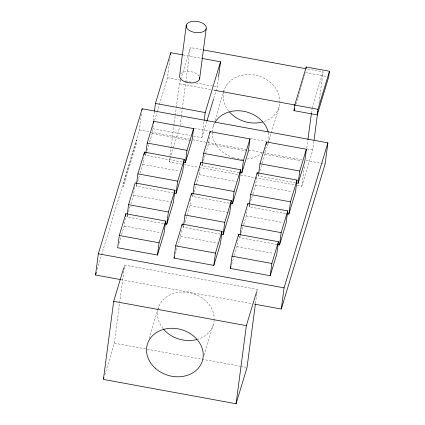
<?xml version="1.0" encoding="UTF-8"?>
<svg xmlns="http://www.w3.org/2000/svg" width="425" height="425" viewBox="0 0 425 425"><rect width="100%" height="100%" fill="white"/><g stroke="black" fill="none" stroke-linecap="round" stroke-linejoin="round"><path stroke-width="0.32" stroke-dasharray="2.12 1.59" d="M121.603 234.712L124.233 226.01L125.253 218.259M163.508 223.646L126.969 216.947L127.309 214.365M97.267 269.285L139.363 129.976L141.477 113.916M130.916 203.899L133.54 195.197L134.566 187.446M104.725 375.047L114.362 343.172L124.036 269.663M124.121 269.004L124.642 265.067L257.316 289.393L256.796 293.335M173.474 192.955L136.282 186.134L136.537 184.195M140.223 173.081L142.853 164.379L143.703 157.919M182.134 162.021L145.594 155.316L145.934 152.734M153.154 120.817L154.339 111.807M149.536 142.269L152.166 133.567L153.186 125.816M159.423 104.433L167.477 77.786L170.186 57.189M181.496 164.172L169.139 161.909L169.655 157.967M170 155.343L175.185 115.961M175.27 115.308L176.221 108.088M176.311 107.429L179.419 83.805L180.556 80.054M180.094 125.657L181.215 117.119M181.305 116.466L182.256 109.246M182.341 108.588L185.709 82.992M185.794 82.338L190.373 47.552L202.082 49.698M175.36 253.752L180.614 236.348L181.464 229.893M220.548 234.106L183.356 227.285L183.611 225.351M184.859 222.317L189.927 205.535L190.862 198.433M229.208 203.171L192.668 196.472L192.923 194.533M193.492 136.122L201.891 137.663L204.09 120.928M193.981 192.121L199.24 174.723L200.09 168.263M239.174 172.476L201.981 165.66L202.236 163.721M203.485 160.687L208.553 143.905L209.488 136.802M213.775 98.329L217.228 86.912L218.498 77.254M234.372 255.388L237.001 246.691L237.936 239.583M276.935 244.444L239.742 237.628L240.083 235.041M243.684 224.575L246.314 215.873L247.164 209.413M285.595 213.509L249.055 206.81L249.31 204.871M252.997 193.763L255.627 185.061L256.732 176.662M295.556 182.819L258.368 175.998L258.708 173.411M262.31 162.945L264.94 154.243L265.79 147.783M255.499 303.179L256.711 293.988M297.256 185.401L301.808 186.235L304.576 165.229M306.823 148.166L307.859 140.292M311.403 113.385L312.008 108.789M301.808 186.235L312.768 149.982L313.889 141.451M318.989 102.728L323.048 71.878L306.792 68.898M154.631 120.296L156.931 112.683M157.123 112.046L159.232 105.071M118.973 243.413L120.849 237.198M126.969 216.947L127.532 215.082M128.472 211.974L130.162 206.385M136.282 186.134L136.845 184.269M137.594 181.783L139.474 175.567M145.594 155.316L146.157 153.452M147.098 150.349L148.787 144.755M123.887 267.569L124.642 265.067M180.742 79.427L190.373 47.552M169.139 161.909L173.102 148.782M173.294 148.155L179.717 126.905M201.891 137.663L206.683 121.805M149.074 338.576L157.574 310.447M157.76 309.82L158.328 307.944M213.106 126.682L214.237 122.931M214.997 120.434L223.306 92.932M223.497 92.305L224.06 90.429M183.356 227.285L183.919 225.42M192.668 196.472L193.232 194.607M201.981 165.66L202.544 163.795M204.09 355.247L213.345 324.62M268.127 143.352L271.145 133.354M271.336 132.727L279.082 107.1M231.556 264.711L234.186 256.009M239.742 237.628L240.306 235.763M241.246 232.656L243.498 225.197M249.055 206.81L249.618 204.946M250.745 201.216L252.811 194.384M258.368 175.998L258.931 174.133M259.866 171.025L262.124 163.567M295.917 104.3L305.123 73.849M256.562 291.895L257.316 289.393M312.093 108.131L323.048 71.878M305.506 72.579L326.788 76.479M183.058 54.937L201.147 58.252M167.477 77.786L180.397 80.155M185.566 81.106L192.026 82.291M195.904 83.002L217.228 86.912M179.419 83.805L211.289 89.648M194.4 128.276L210.008 131.139M250.33 138.534L265.938 141.398M306.914 148.909L312.768 149.982M152.782 128.658L190.257 135.532M139.363 129.976L150.445 132.005M151.098 132.127L189.55 139.177M192.807 139.772L207.145 142.402M207.798 142.524L246.25 149.573M248.853 150.052L302.297 159.848M306.207 160.565L325.109 164.034M152.166 133.567L191.967 140.866M208.553 143.905L248.354 151.204M264.94 154.243L301.479 160.947M184.094 164.65L198.406 167.275M199.054 167.392L238.074 174.548M240.678 175.026L294.658 184.923M142.853 164.379L179.393 171.084M199.24 174.723L236.433 181.539M255.627 185.061L292.166 191.76M133.54 195.197L173.347 202.497M189.927 205.535L229.728 212.835M246.314 215.873L282.853 222.572M124.233 226.01L160.772 232.709M180.614 236.348L217.807 243.169M237.001 246.691L273.541 253.39M120.96 279.645L252.609 303.785M114.362 343.172L239.881 366.185M240.529 366.308L245.73 367.258M180.444 74.014A10.147 5.631 7.5 0 1 189.959 71.554A10.147 5.631 7.5 0 1 199.07 76.043M223.603 92.241A28.746 23.816 16.8 0 1 268.674 81.037A28.746 23.816 16.8 0 1 263.76 121.646M228.719 111.031A28.746 23.816 16.8 0 1 223.492 92.857M268.419 132.727A28.746 23.816 16.8 0 1 265.747 148.447M262.464 152.357A28.746 23.816 16.8 0 1 247.191 159.083M242.903 159.279A28.746 23.816 16.8 0 1 239.827 159.072M239.211 158.998A28.746 23.816 16.8 0 1 234.297 157.983M233.702 157.808A28.746 23.816 16.8 0 1 212.256 132.866M212.25 132.239A28.746 23.816 16.8 0 1 214.529 123.218M214.184 319.69A28.746 23.816 16.8 0 1 198.023 339.161M162.988 328.546A28.746 23.816 16.8 0 1 157.755 310.372M157.872 309.756A28.746 23.816 16.8 0 1 187.999 292.411A28.746 23.816 16.8 0 1 214.2 318.437M124.031 181.767L123.409 186.511L136.005 144.819L136.632 140.075L124.031 181.767"/><path stroke-width="0.64" d="M120.307 279.528L95.545 274.986L98.334 253.783L142.157 108.773L327.898 142.832L325.109 164.034L281.286 309.044L254.564 304.141M119.271 235.487L117.656 247.764L157.457 255.058L164.034 233.309L165.649 221.037L125.848 213.738L119.271 235.487L159.072 242.787L165.649 221.037M123.696 268.191L113.688 301.32L103.402 379.424L236.077 403.75L247.031 367.498L255.414 303.832M125.508 216.32L125.848 213.738M127.309 214.365L128.584 204.675L135.161 182.925L174.962 190.219L173.347 202.497L166.77 224.246L164.815 223.885M141.987 110.059L142.157 108.773M136.622 183.547L137.897 173.862L144.468 152.107L184.275 159.407L182.654 171.679L176.083 193.433L174.776 193.194M144.128 154.689L144.468 152.107M145.934 152.734L147.209 143.044L153.781 121.295L193.587 128.594L191.967 140.866L185.396 162.616L184.089 162.377M154.424 111.164L155.444 103.44L170.781 52.684L182.41 54.814M153.526 123.229L153.781 121.295M170.526 54.612L170.781 52.684M186.288 25.149L179.679 75.358A10.147 5.631 7.5 0 0 189.3 82.811A10.147 5.631 7.5 0 0 199.665 77.541M157.457 255.058L159.072 242.787M166.77 224.246L168.385 211.974L174.962 190.219M176.083 193.433L177.698 181.156L184.275 159.407M185.396 162.616L187.011 150.344L193.587 128.594M174.043 258.102L175.658 245.831L182.235 224.076L222.036 231.375L220.421 243.647L213.844 265.402L174.043 258.102L174.42 256.859M199.58 79.007L206.189 28.799A10.147 5.631 7.5 0 0 192.69 21.351A10.147 5.631 7.5 0 0 189.842 30.77A10.147 5.631 7.5 0 0 206.189 28.799M181.98 226.015L182.235 224.076M183.696 224.703L184.971 215.013L191.542 193.263L231.349 200.563L229.728 212.835L223.157 234.584L221.85 234.345M191.287 195.202L191.542 193.263M193.008 193.89L194.283 184.2L200.855 162.446L240.656 169.745L239.041 182.017L232.47 203.772L230.509 203.41M204.175 120.286L205.195 112.561L220.532 61.806L201.795 58.368M200.6 164.385L200.855 162.446M202.321 163.072L203.596 153.383L210.168 131.633L249.969 138.933L248.354 151.204L241.782 172.954L239.822 172.598M209.998 132.924L210.168 131.633M218.498 77.254L220.532 61.806M213.844 265.402L215.459 253.125L222.036 231.375M223.157 234.584L224.772 222.312L231.349 200.563M232.47 203.772L234.085 191.5L240.656 169.745M241.782 172.954L243.398 160.682L249.969 138.933M230.43 268.441L232.045 256.169L238.616 234.414L278.418 241.713L276.803 253.985L270.231 275.74L230.43 268.441L230.993 266.576M238.361 236.353L238.616 234.414M240.083 235.041L241.357 225.351L247.929 203.602L287.73 210.901L286.115 223.173L279.544 244.922L277.583 244.566M247.759 204.893L247.929 203.602M249.395 204.228L250.67 194.538L257.242 172.789L297.043 180.083L295.428 192.36L288.857 214.11L286.896 213.748M257.072 174.08L257.242 172.789M258.708 173.411L259.983 163.726L266.555 141.971L306.356 149.271L304.741 161.542L298.169 183.297L296.209 182.936M266.215 144.558L266.555 141.971M236.077 403.75L246.362 325.646L256.371 292.522M270.231 275.74L271.846 263.468L278.418 241.713M293.999 110.643L294.737 105.065L306.239 67.001L329.455 71.257L328.722 76.835L317.22 114.899L293.999 110.643L294.769 108.104M279.544 244.922L281.159 232.65L287.73 210.901M305.995 68.861L306.239 67.001M288.857 214.11L290.472 201.838L297.043 180.083M281.286 309.044L284.075 287.842L327.898 142.832M298.169 183.297L299.784 171.02L306.356 149.271M307.944 139.634L311.403 113.385M317.22 114.899L317.953 109.321L329.455 71.257M314.064 140.138L317.863 111.26M95.545 274.986L96.31 272.452M103.594 378.797L103.971 377.549M206.874 121.168L213.584 98.967M203.384 49.938L305.49 68.659M213.887 90.127L295.184 105.033M294.737 105.065L317.953 109.321M155.444 103.44L205.195 112.561M147.209 143.044L187.011 150.344M203.596 153.383L243.398 160.682M259.983 163.726L299.784 171.02M137.897 173.862L177.698 181.156M194.283 184.2L234.085 191.5M250.67 194.538L290.472 201.838M128.584 204.675L168.385 211.974M184.971 215.013L224.772 222.312M241.357 225.351L281.159 232.65M175.658 245.831L215.459 253.125M232.045 256.169L271.846 263.468M98.334 253.783L284.075 287.842M113.688 301.32L246.362 325.646M262.523 122.007A28.746 23.816 16.8 0 1 229.553 112.019M215.146 122.124A28.746 23.816 16.8 0 1 243.881 111.334A28.746 23.816 16.8 0 1 268.265 132.095M196.786 339.522A28.746 23.816 16.8 0 1 163.397 329.04M155.141 368.103A28.746 23.816 16.8 0 0 202.39 360.873A28.746 23.816 16.8 0 0 167.115 328.631A28.746 23.816 16.8 0 0 155.141 368.103"/></g></svg>
